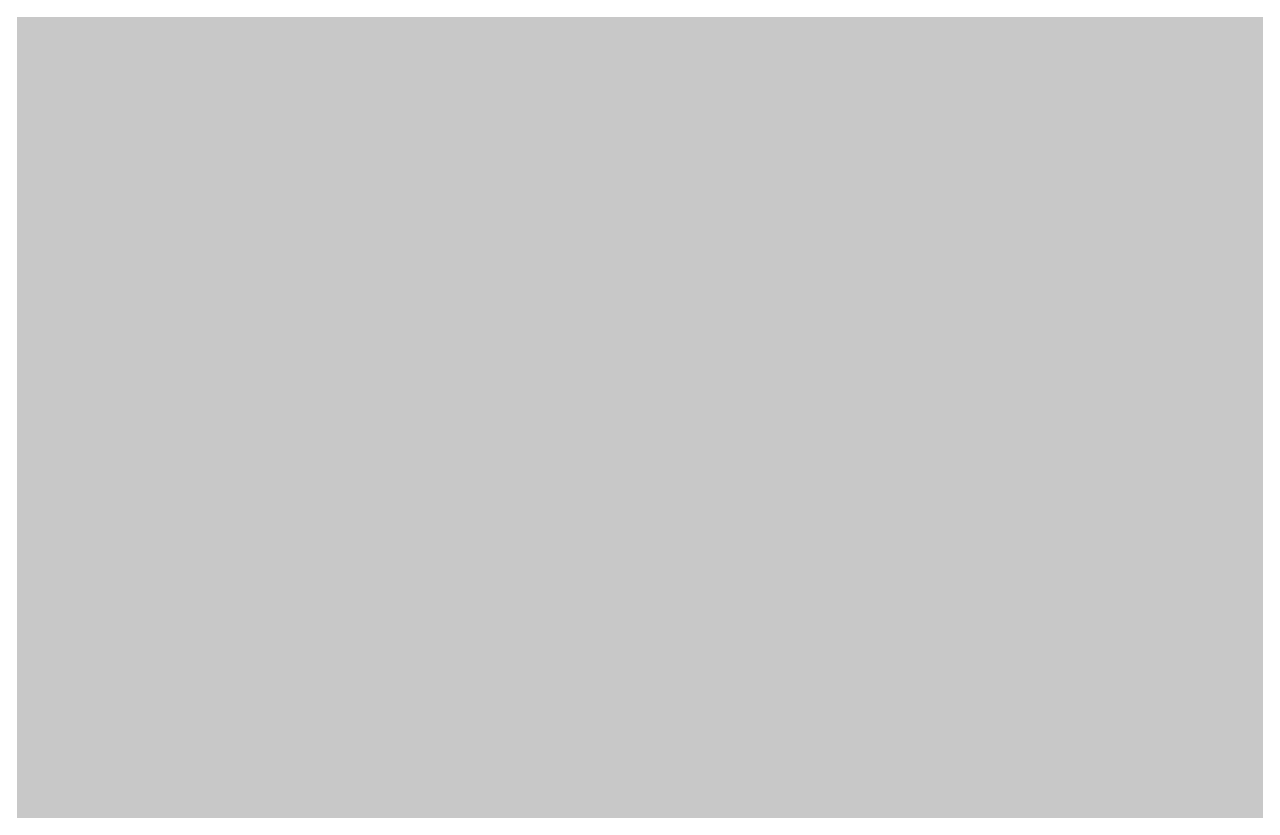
# Model space of a CAD drawing. Header units: inches. Extents: x 267136 to 306747, y 5028981 to 5062930.
# Drawn here: x 297329 to 301064, y 5049263 to 5051648 of the extents above; entities that cross this region are included whole.
import ezdxf

# ---------------------------------------------------------------- set-up
doc = ezdxf.new("R2010")
doc.units = ezdxf.units.IN
doc.header["$MEASUREMENT"] = 0

msp = doc.modelspace()

# ---------------------------------------------------------------- hatches: boundary and pattern name
for points in [[(297486.801, 5051473.363), (297454.298, 5051473.401), (297324.286, 5051473.555), (297259.279, 5051473.633), (297194.273, 5051473.712), (296999.255, 5051473.952), (296999.283, 5051497.105), (296999.399, 5051589.715), (296999.514, 5051682.326), (296999.688, 5051821.241), (297064.69, 5051821.161), (297129.693, 5051821.081), (297194.695, 5051821.001), (297259.698, 5051820.922), (297324.701, 5051820.844), (297389.703, 5051820.767), (297454.706, 5051820.69), (297487.207, 5051820.652), (297487.045, 5051681.737), (297486.936, 5051589.126), (297486.828, 5051496.516), (297486.801, 5051473.363)], [(297974.348, 5051472.812), (297909.341, 5051472.884), (297779.329, 5051473.028), (297714.323, 5051473.102), (297649.317, 5051473.175), (297584.31, 5051473.25), (297519.304, 5051473.325), (297486.801, 5051473.363), (297486.828, 5051496.516), (297486.936, 5051589.126), (297487.045, 5051681.737), (297487.207, 5051820.652), (297519.708, 5051820.614), (297649.714, 5051820.464), (297714.716, 5051820.391), (297779.719, 5051820.317), (297844.721, 5051820.245), (297909.724, 5051820.172), (297974.727, 5051820.101), (297974.676, 5051773.796), (297974.575, 5051681.186), (297974.474, 5051588.575), (297974.373, 5051495.965), (297974.348, 5051472.812)], [(298461.894, 5051472.299), (298429.391, 5051472.333), (298364.385, 5051472.399), (298299.379, 5051472.466), (298234.373, 5051472.534), (298169.366, 5051472.603), (298104.36, 5051472.672), (297974.348, 5051472.812), (297974.373, 5051495.965), (297974.474, 5051588.575), (297974.575, 5051681.186), (297974.676, 5051773.796), (297974.727, 5051820.101), (298039.729, 5051820.031), (298104.732, 5051819.961), (298169.734, 5051819.892), (298234.737, 5051819.823), (298299.74, 5051819.755), (298364.742, 5051819.688), (298429.745, 5051819.621), (298462.246, 5051819.588), (298462.105, 5051680.673), (298462.011, 5051588.062), (298461.918, 5051495.452), (298461.894, 5051472.299)], [(298949.441, 5051471.824), (298884.435, 5051471.885), (298819.428, 5051471.947), (298689.416, 5051472.073), (298559.404, 5051472.201), (298494.397, 5051472.267), (298461.894, 5051472.299), (298461.918, 5051495.452), (298462.011, 5051588.062), (298462.105, 5051680.673), (298462.246, 5051819.588), (298494.748, 5051819.556), (298559.75, 5051819.49), (298624.753, 5051819.426), (298689.755, 5051819.362), (298754.758, 5051819.299), (298819.76, 5051819.236), (298884.763, 5051819.174), (298949.766, 5051819.113), (298949.722, 5051772.808), (298949.636, 5051680.198), (298949.549, 5051587.587), (298949.462, 5051494.977), (298949.441, 5051471.824)], [(299436.988, 5051471.387), (299404.484, 5051471.415), (299274.472, 5051471.529), (299209.466, 5051471.586), (299144.459, 5051471.645), (299079.453, 5051471.704), (298949.441, 5051471.824), (298949.462, 5051494.977), (298949.549, 5051587.587), (298949.636, 5051680.198), (298949.722, 5051772.808), (298949.766, 5051819.113), (299014.768, 5051819.053), (299079.771, 5051818.993), (299144.773, 5051818.934), (299209.776, 5051818.875), (299274.779, 5051818.818), (299339.781, 5051818.761), (299404.784, 5051818.704), (299437.285, 5051818.676), (299437.246, 5051772.371), (299437.166, 5051679.761), (299437.087, 5051587.15), (299437.007, 5051494.54), (299436.988, 5051471.387)], [(299924.534, 5051470.988), (299859.528, 5051471.039), (299794.521, 5051471.091), (299729.515, 5051471.144), (299664.509, 5051471.196), (299599.503, 5051471.25), (299534.497, 5051471.305), (299469.49, 5051471.359), (299436.988, 5051471.387), (299437.007, 5051494.54), (299437.087, 5051587.15), (299437.166, 5051679.761), (299437.246, 5051772.371), (299437.285, 5051818.676), (299469.786, 5051818.648), (299534.789, 5051818.593), (299599.792, 5051818.539), (299664.794, 5051818.485), (299729.797, 5051818.432), (299794.8, 5051818.38), (299859.802, 5051818.328), (299924.805, 5051818.277), (299924.769, 5051771.972), (299924.697, 5051679.362), (299924.624, 5051586.751), (299924.552, 5051494.141), (299924.534, 5051470.988)], [(300412.081, 5051470.627), (300379.578, 5051470.65), (300314.571, 5051470.696), (300249.565, 5051470.743), (300119.553, 5051470.839), (300054.546, 5051470.888), (299924.534, 5051470.988), (299924.552, 5051494.141), (299924.624, 5051586.751), (299924.697, 5051679.362), (299924.769, 5051771.972), (299924.805, 5051818.277), (299989.807, 5051818.227), (300054.81, 5051818.177), (300119.812, 5051818.128), (300249.818, 5051818.032), (300314.82, 5051817.985), (300379.823, 5051817.939), (300412.324, 5051817.917), (300412.292, 5051771.611), (300412.227, 5051679), (300412.097, 5051493.78), (300412.081, 5051470.627)], [(300899.627, 5051470.304), (300834.621, 5051470.345), (300769.615, 5051470.387), (300704.608, 5051470.429), (300639.603, 5051470.472), (300574.596, 5051470.516), (300509.59, 5051470.56), (300444.583, 5051470.604), (300412.081, 5051470.627), (300412.097, 5051493.78), (300412.227, 5051679), (300412.292, 5051771.611), (300412.324, 5051817.917), (300444.826, 5051817.894), (300509.828, 5051817.849), (300574.831, 5051817.804), (300639.833, 5051817.761), (300704.836, 5051817.718), (300769.838, 5051817.676), (300834.841, 5051817.634), (300899.844, 5051817.593), (300899.815, 5051771.288), (300899.757, 5051678.678), (300899.699, 5051586.067), (300899.642, 5051493.457), (300899.627, 5051470.304)], [(301387.174, 5051470.02), (301354.671, 5051470.037), (301289.665, 5051470.073), (301224.658, 5051470.11), (301159.652, 5051470.147), (301029.64, 5051470.225), (300964.633, 5051470.264), (300899.627, 5051470.304), (300899.642, 5051493.457), (300899.699, 5051586.067), (300899.757, 5051678.678), (300899.815, 5051771.288), (300899.844, 5051817.593), (300964.846, 5051817.553), (301094.852, 5051817.475), (301159.854, 5051817.437), (301224.857, 5051817.399), (301289.859, 5051817.362), (301354.862, 5051817.326), (301387.363, 5051817.308), (301387.288, 5051678.393), (301387.237, 5051585.782), (301387.187, 5051493.172), (301387.174, 5051470.02)], [(297486.395, 5051126.074), (297453.89, 5051126.113), (297388.88, 5051126.189), (297323.87, 5051126.267), (297258.861, 5051126.345), (297193.851, 5051126.423), (297063.831, 5051126.583), (296998.821, 5051126.664), (296998.937, 5051219.274), (296999.052, 5051311.884), (296999.168, 5051404.495), (296999.255, 5051473.952), (297194.273, 5051473.712), (297259.279, 5051473.633), (297324.286, 5051473.555), (297454.298, 5051473.401), (297486.801, 5051473.363), (297486.72, 5051403.905), (297486.612, 5051311.295), (297486.503, 5051218.685), (297486.395, 5051126.074)], [(297973.969, 5051125.523), (297908.959, 5051125.595), (297778.939, 5051125.739), (297713.929, 5051125.813), (297648.92, 5051125.886), (297583.91, 5051125.961), (297518.9, 5051126.037), (297486.395, 5051126.074), (297486.503, 5051218.685), (297486.612, 5051311.295), (297486.72, 5051403.905), (297486.801, 5051473.363), (297519.304, 5051473.325), (297584.31, 5051473.25), (297649.317, 5051473.175), (297714.323, 5051473.102), (297779.329, 5051473.028), (297909.341, 5051472.884), (297974.348, 5051472.812), (297974.272, 5051403.354), (297974.07, 5051218.134), (297973.969, 5051125.523)], [(298461.542, 5051125.01), (298429.037, 5051125.043), (298364.028, 5051125.11), (298299.018, 5051125.177), (298234.008, 5051125.245), (298103.988, 5051125.383), (298038.979, 5051125.453), (297973.969, 5051125.523), (297974.07, 5051218.134), (297974.272, 5051403.354), (297974.348, 5051472.812), (298104.36, 5051472.672), (298169.366, 5051472.603), (298234.373, 5051472.534), (298299.379, 5051472.466), (298364.385, 5051472.399), (298429.391, 5051472.333), (298461.894, 5051472.299), (298461.824, 5051402.841), (298461.636, 5051217.621), (298461.542, 5051125.01)], [(298949.116, 5051124.535), (298884.106, 5051124.597), (298819.096, 5051124.658), (298754.087, 5051124.721), (298689.077, 5051124.784), (298559.057, 5051124.912), (298494.047, 5051124.978), (298461.542, 5051125.01), (298461.636, 5051217.621), (298461.824, 5051402.841), (298461.894, 5051472.299), (298494.397, 5051472.267), (298559.404, 5051472.201), (298689.416, 5051472.073), (298819.428, 5051471.947), (298884.435, 5051471.885), (298949.441, 5051471.824), (298949.376, 5051402.367), (298949.289, 5051309.756), (298949.203, 5051217.146), (298949.116, 5051124.535)], [(299436.69, 5051124.098), (299404.185, 5051124.126), (299274.165, 5051124.24), (299209.155, 5051124.298), (299144.146, 5051124.356), (299079.136, 5051124.415), (298949.116, 5051124.535), (298949.203, 5051217.146), (298949.289, 5051309.756), (298949.376, 5051402.367), (298949.441, 5051471.824), (299079.453, 5051471.704), (299144.459, 5051471.645), (299209.466, 5051471.586), (299339.478, 5051471.472), (299404.484, 5051471.415), (299436.988, 5051471.387), (299436.928, 5051401.93), (299436.848, 5051309.319), (299436.769, 5051216.709), (299436.69, 5051124.098)], [(299924.263, 5051123.699), (299859.253, 5051123.75), (299794.244, 5051123.802), (299729.234, 5051123.854), (299664.224, 5051123.907), (299599.214, 5051123.961), (299534.204, 5051124.016), (299469.195, 5051124.071), (299436.69, 5051124.098), (299436.769, 5051216.709), (299436.848, 5051309.319), (299436.928, 5051401.93), (299436.988, 5051471.387), (299469.49, 5051471.359), (299534.497, 5051471.305), (299599.503, 5051471.25), (299664.509, 5051471.196), (299729.515, 5051471.144), (299794.521, 5051471.091), (299859.528, 5051471.039), (299924.534, 5051470.988), (299924.48, 5051401.53), (299924.408, 5051308.92), (299924.335, 5051216.31), (299924.263, 5051123.699)], [(300411.837, 5051123.338), (300379.332, 5051123.361), (300249.312, 5051123.455), (300184.303, 5051123.502), (300054.283, 5051123.6), (299989.273, 5051123.649), (299924.263, 5051123.699), (299924.335, 5051216.31), (299924.408, 5051308.92), (299924.48, 5051401.53), (299924.534, 5051470.988), (300054.546, 5051470.888), (300119.553, 5051470.839), (300249.565, 5051470.743), (300314.571, 5051470.696), (300379.578, 5051470.65), (300412.081, 5051470.627), (300412.032, 5051401.169), (300411.902, 5051215.949), (300411.837, 5051123.338)], [(300899.411, 5051123.015), (300834.401, 5051123.056), (300704.381, 5051123.14), (300639.372, 5051123.183), (300574.361, 5051123.227), (300509.352, 5051123.271), (300444.342, 5051123.316), (300411.837, 5051123.338), (300411.902, 5051215.949), (300412.032, 5051401.169), (300412.081, 5051470.627), (300444.583, 5051470.604), (300509.59, 5051470.56), (300574.596, 5051470.516), (300639.603, 5051470.472), (300704.608, 5051470.429), (300769.615, 5051470.387), (300834.621, 5051470.345), (300899.627, 5051470.304), (300899.584, 5051400.847), (300899.526, 5051308.236), (300899.468, 5051215.626), (300899.411, 5051123.015)], [(301386.984, 5051122.73), (301354.479, 5051122.748), (301289.47, 5051122.784), (301224.46, 5051122.821), (301094.44, 5051122.897), (300964.42, 5051122.975), (300899.411, 5051123.015), (300899.468, 5051215.626), (300899.526, 5051308.236), (300899.584, 5051400.847), (300899.627, 5051470.304), (300964.633, 5051470.264), (301029.64, 5051470.225), (301159.652, 5051470.147), (301224.658, 5051470.11), (301289.665, 5051470.073), (301354.671, 5051470.037), (301387.174, 5051470.02), (301387.136, 5051400.562), (301387.085, 5051307.951), (301387.035, 5051215.341), (301386.984, 5051122.73)], [(297485.989, 5050778.786), (297453.482, 5050778.824), (297323.456, 5050778.978), (297258.442, 5050779.056), (297193.429, 5050779.135), (297128.415, 5050779.214), (297063.402, 5050779.294), (296998.388, 5050779.375), (296998.475, 5050848.833), (296998.59, 5050941.443), (296998.706, 5051034.053), (296998.821, 5051126.664), (297063.831, 5051126.583), (297193.851, 5051126.423), (297258.861, 5051126.345), (297323.87, 5051126.267), (297388.88, 5051126.189), (297453.89, 5051126.113), (297486.395, 5051126.074), (297486.179, 5050940.854), (297486.07, 5050848.244), (297485.989, 5050778.786)], [(297973.59, 5050778.235), (297908.576, 5050778.306), (297843.563, 5050778.378), (297778.55, 5050778.451), (297713.536, 5050778.524), (297648.523, 5050778.598), (297583.509, 5050778.673), (297518.496, 5050778.748), (297485.989, 5050778.786), (297486.07, 5050848.244), (297486.179, 5050940.854), (297486.395, 5051126.074), (297518.9, 5051126.037), (297583.91, 5051125.961), (297648.92, 5051125.886), (297713.929, 5051125.813), (297778.939, 5051125.739), (297973.969, 5051125.523), (297973.666, 5050847.693), (297973.59, 5050778.235)], [(298461.19, 5050777.722), (298428.684, 5050777.755), (298363.67, 5050777.822), (298298.657, 5050777.889), (298233.644, 5050777.957), (298168.63, 5050778.025), (298103.617, 5050778.094), (298038.603, 5050778.164), (297973.59, 5050778.235), (297973.666, 5050847.693), (297973.969, 5051125.523), (298038.979, 5051125.453), (298103.988, 5051125.383), (298234.008, 5051125.245), (298299.018, 5051125.177), (298364.028, 5051125.11), (298429.037, 5051125.043), (298461.542, 5051125.01), (298461.448, 5051032.4), (298461.355, 5050939.79), (298461.261, 5050847.18), (298461.19, 5050777.722)], [(298948.791, 5050777.247), (298883.778, 5050777.308), (298818.764, 5050777.37), (298753.751, 5050777.432), (298688.738, 5050777.495), (298623.724, 5050777.559), (298558.711, 5050777.624), (298493.697, 5050777.689), (298461.19, 5050777.722), (298461.261, 5050847.18), (298461.355, 5050939.79), (298461.448, 5051032.4), (298461.542, 5051125.01), (298494.047, 5051124.978), (298559.057, 5051124.912), (298689.077, 5051124.784), (298754.087, 5051124.721), (298819.096, 5051124.658), (298884.106, 5051124.597), (298949.116, 5051124.535), (298949.03, 5051031.925), (298948.856, 5050846.705), (298948.791, 5050777.247)], [(299436.392, 5050776.81), (299403.885, 5050776.838), (299338.872, 5050776.894), (299273.858, 5050776.951), (299208.845, 5050777.009), (299143.832, 5050777.068), (299078.818, 5050777.127), (299013.805, 5050777.187), (298948.791, 5050777.247), (298948.856, 5050846.705), (298949.03, 5051031.925), (298949.116, 5051124.535), (299079.136, 5051124.415), (299144.146, 5051124.356), (299209.155, 5051124.298), (299274.165, 5051124.24), (299404.185, 5051124.126), (299436.69, 5051124.098), (299436.61, 5051031.488), (299436.531, 5050938.878), (299436.451, 5050846.268), (299436.392, 5050776.81)], [(299923.993, 5050776.411), (299858.979, 5050776.462), (299793.966, 5050776.514), (299728.952, 5050776.566), (299663.939, 5050776.619), (299598.926, 5050776.673), (299533.912, 5050776.727), (299468.899, 5050776.782), (299436.392, 5050776.81), (299436.451, 5050846.268), (299436.531, 5050938.878), (299436.61, 5051031.488), (299436.69, 5051124.098), (299469.195, 5051124.071), (299534.204, 5051124.016), (299599.214, 5051123.961), (299664.224, 5051123.907), (299729.234, 5051123.854), (299794.244, 5051123.802), (299859.253, 5051123.75), (299924.263, 5051123.699), (299924.119, 5050938.479), (299924.047, 5050845.869), (299923.993, 5050776.411)], [(300411.593, 5050776.05), (300379.087, 5050776.073), (300314.073, 5050776.119), (300249.06, 5050776.166), (300184.046, 5050776.214), (300119.033, 5050776.262), (300054.02, 5050776.311), (299989.006, 5050776.361), (299923.993, 5050776.411), (299924.047, 5050845.869), (299924.191, 5051031.089), (299924.263, 5051123.699), (299989.273, 5051123.649), (300119.293, 5051123.551), (300184.303, 5051123.502), (300249.312, 5051123.455), (300379.332, 5051123.361), (300411.837, 5051123.338), (300411.642, 5050845.508), (300411.593, 5050776.05)], [(300899.194, 5050775.727), (300834.181, 5050775.768), (300769.167, 5050775.809), (300704.154, 5050775.852), (300639.141, 5050775.894), (300574.127, 5050775.938), (300509.114, 5050775.982), (300444.1, 5050776.027), (300411.593, 5050776.05), (300411.642, 5050845.508), (300411.837, 5051123.338), (300444.342, 5051123.316), (300509.352, 5051123.271), (300574.361, 5051123.227), (300639.372, 5051123.183), (300704.381, 5051123.14), (300834.401, 5051123.056), (300899.411, 5051123.015), (300899.295, 5050937.795), (300899.237, 5050845.185), (300899.194, 5050775.727)], [(301386.795, 5050775.442), (301354.288, 5050775.46), (301289.275, 5050775.496), (301224.261, 5050775.533), (301159.248, 5050775.57), (301094.234, 5050775.608), (301029.221, 5050775.647), (300964.208, 5050775.687), (300899.194, 5050775.727), (300899.237, 5050845.185), (300899.353, 5051030.405), (300899.411, 5051123.015), (300964.42, 5051122.975), (301094.44, 5051122.897), (301224.46, 5051122.821), (301289.47, 5051122.784), (301354.479, 5051122.748), (301386.984, 5051122.73), (301386.934, 5051030.12), (301386.883, 5050937.51), (301386.833, 5050844.9), (301386.795, 5050775.442)], [(297485.583, 5050431.498), (297453.075, 5050431.536), (297388.057, 5050431.612), (297323.041, 5050431.689), (297258.023, 5050431.768), (297193.006, 5050431.846), (296997.955, 5050432.086), (296998.013, 5050478.392), (296998.129, 5050571.002), (296998.359, 5050756.222), (296998.388, 5050779.375), (297063.402, 5050779.294), (297128.415, 5050779.214), (297193.429, 5050779.135), (297258.442, 5050779.056), (297323.456, 5050778.978), (297453.482, 5050778.824), (297485.989, 5050778.786), (297485.962, 5050755.633), (297485.854, 5050663.023), (297485.745, 5050570.413), (297485.637, 5050477.802), (297485.583, 5050431.498)], [(297973.211, 5050430.947), (297908.194, 5050431.018), (297778.16, 5050431.162), (297583.109, 5050431.384), (297518.092, 5050431.459), (297485.583, 5050431.498), (297485.637, 5050477.802), (297485.745, 5050570.413), (297485.854, 5050663.023), (297485.962, 5050755.633), (297485.989, 5050778.786), (297518.496, 5050778.748), (297583.509, 5050778.673), (297648.523, 5050778.598), (297713.536, 5050778.524), (297778.55, 5050778.451), (297843.563, 5050778.378), (297908.576, 5050778.306), (297973.59, 5050778.235), (297973.565, 5050755.082), (297973.464, 5050662.472), (297973.362, 5050569.862), (297973.261, 5050477.251), (297973.211, 5050430.947)], [(298460.839, 5050430.433), (298428.33, 5050430.467), (298363.313, 5050430.533), (298298.296, 5050430.6), (298233.279, 5050430.668), (298103.245, 5050430.806), (298038.228, 5050430.876), (297973.211, 5050430.947), (297973.261, 5050477.251), (297973.362, 5050569.862), (297973.464, 5050662.472), (297973.565, 5050755.082), (297973.59, 5050778.235), (298038.603, 5050778.164), (298103.617, 5050778.094), (298168.63, 5050778.025), (298233.644, 5050777.957), (298298.657, 5050777.889), (298363.67, 5050777.822), (298428.684, 5050777.755), (298461.19, 5050777.722), (298461.167, 5050754.569), (298460.885, 5050476.739), (298460.839, 5050430.433)], [(298948.467, 5050429.958), (298883.449, 5050430.02), (298818.432, 5050430.081), (298688.398, 5050430.207), (298558.364, 5050430.335), (298493.347, 5050430.401), (298460.839, 5050430.433), (298460.885, 5050476.739), (298461.167, 5050754.569), (298461.19, 5050777.722), (298493.697, 5050777.689), (298558.711, 5050777.624), (298623.724, 5050777.559), (298688.738, 5050777.495), (298753.751, 5050777.432), (298818.764, 5050777.37), (298883.778, 5050777.308), (298948.791, 5050777.247), (298948.77, 5050754.094), (298948.596, 5050568.874), (298948.51, 5050476.264), (298948.467, 5050429.958)], [(299436.094, 5050429.521), (299403.586, 5050429.549), (299273.552, 5050429.663), (299143.518, 5050429.779), (299078.5, 5050429.838), (299013.483, 5050429.898), (298948.467, 5050429.958), (298948.51, 5050476.264), (298948.596, 5050568.874), (298948.77, 5050754.094), (298948.791, 5050777.247), (299013.805, 5050777.187), (299078.818, 5050777.127), (299143.832, 5050777.068), (299208.845, 5050777.009), (299273.858, 5050776.951), (299338.872, 5050776.894), (299403.885, 5050776.838), (299436.392, 5050776.81), (299436.372, 5050753.657), (299436.293, 5050661.047), (299436.213, 5050568.437), (299436.134, 5050475.827), (299436.094, 5050429.521)], [(299923.722, 5050429.123), (299858.705, 5050429.173), (299793.688, 5050429.225), (299598.637, 5050429.384), (299468.603, 5050429.494), (299436.094, 5050429.521), (299436.134, 5050475.827), (299436.213, 5050568.437), (299436.293, 5050661.047), (299436.372, 5050753.657), (299436.392, 5050776.81), (299468.899, 5050776.782), (299533.912, 5050776.727), (299598.926, 5050776.673), (299663.939, 5050776.619), (299728.952, 5050776.566), (299793.966, 5050776.514), (299858.979, 5050776.462), (299923.993, 5050776.411), (299923.975, 5050753.258), (299923.903, 5050660.648), (299923.83, 5050568.038), (299923.758, 5050475.427), (299923.722, 5050429.123)], [(300411.35, 5050428.761), (300378.841, 5050428.784), (300313.824, 5050428.831), (300248.807, 5050428.877), (300118.773, 5050428.973), (300053.756, 5050429.022), (299988.739, 5050429.072), (299923.722, 5050429.123), (299923.758, 5050475.427), (299923.83, 5050568.038), (299923.903, 5050660.648), (299923.975, 5050753.258), (299923.993, 5050776.411), (299989.006, 5050776.361), (300054.02, 5050776.311), (300119.033, 5050776.262), (300184.046, 5050776.214), (300249.06, 5050776.166), (300314.073, 5050776.119), (300379.087, 5050776.073), (300411.593, 5050776.05), (300411.577, 5050752.897), (300411.382, 5050475.067), (300411.35, 5050428.761)], [(300898.978, 5050428.438), (300833.96, 5050428.479), (300768.943, 5050428.521), (300703.927, 5050428.563), (300638.91, 5050428.606), (300573.893, 5050428.65), (300508.875, 5050428.694), (300443.858, 5050428.739), (300411.35, 5050428.761), (300411.382, 5050475.067), (300411.577, 5050752.897), (300411.593, 5050776.05), (300444.1, 5050776.027), (300509.114, 5050775.982), (300574.127, 5050775.938), (300639.141, 5050775.894), (300704.154, 5050775.852), (300769.167, 5050775.809), (300834.181, 5050775.768), (300899.194, 5050775.727), (300899.18, 5050752.574), (300899.064, 5050567.354), (300899.006, 5050474.744), (300898.978, 5050428.438)], [(301386.605, 5050428.153), (301354.097, 5050428.171), (301289.08, 5050428.208), (301224.063, 5050428.244), (301094.029, 5050428.32), (300963.995, 5050428.398), (300898.978, 5050428.438), (300899.006, 5050474.744), (300899.122, 5050659.964), (300899.18, 5050752.574), (300899.194, 5050775.727), (300964.208, 5050775.687), (301029.221, 5050775.647), (301094.234, 5050775.608), (301159.248, 5050775.57), (301224.261, 5050775.533), (301289.275, 5050775.496), (301354.288, 5050775.46), (301386.795, 5050775.442), (301386.782, 5050752.289), (301386.732, 5050659.679), (301386.681, 5050567.069), (301386.631, 5050474.458), (301386.605, 5050428.153)], [(297485.177, 5050084.209), (297452.667, 5050084.247), (297387.646, 5050084.324), (297322.626, 5050084.401), (297257.605, 5050084.479), (297192.584, 5050084.558), (297127.564, 5050084.637), (297062.543, 5050084.718), (296997.522, 5050084.798), (296997.551, 5050107.951), (296997.667, 5050200.561), (296997.782, 5050293.171), (296997.898, 5050385.781), (296997.955, 5050432.086), (297193.006, 5050431.846), (297258.023, 5050431.768), (297323.041, 5050431.689), (297388.057, 5050431.612), (297453.075, 5050431.536), (297485.583, 5050431.498), (297485.529, 5050385.192), (297485.421, 5050292.582), (297485.312, 5050199.972), (297485.204, 5050107.362), (297485.177, 5050084.209)], [(297972.832, 5050083.658), (297907.811, 5050083.729), (297842.791, 5050083.802), (297777.77, 5050083.874), (297712.749, 5050083.947), (297647.729, 5050084.021), (297517.687, 5050084.171), (297485.177, 5050084.209), (297485.204, 5050107.362), (297485.312, 5050199.972), (297485.421, 5050292.582), (297485.529, 5050385.192), (297485.583, 5050431.498), (297518.092, 5050431.459), (297583.109, 5050431.384), (297778.16, 5050431.162), (297908.194, 5050431.018), (297973.211, 5050430.947), (297973.16, 5050384.641), (297972.857, 5050106.811), (297972.832, 5050083.658)], [(298460.487, 5050083.145), (298427.977, 5050083.178), (298297.935, 5050083.312), (298232.915, 5050083.38), (298167.894, 5050083.448), (298102.873, 5050083.518), (298037.853, 5050083.588), (297972.832, 5050083.658), (297972.857, 5050106.811), (297973.16, 5050384.641), (297973.211, 5050430.947), (298038.228, 5050430.876), (298103.245, 5050430.806), (298233.279, 5050430.668), (298298.296, 5050430.6), (298363.313, 5050430.533), (298428.33, 5050430.467), (298460.839, 5050430.433), (298460.604, 5050198.908), (298460.51, 5050106.298), (298460.487, 5050083.145)], [(298948.142, 5050082.67), (298883.121, 5050082.731), (298818.1, 5050082.793), (298753.08, 5050082.856), (298688.059, 5050082.919), (298623.039, 5050082.983), (298558.018, 5050083.047), (298492.997, 5050083.112), (298460.487, 5050083.145), (298460.51, 5050106.298), (298460.839, 5050430.433), (298493.347, 5050430.401), (298558.364, 5050430.335), (298688.398, 5050430.207), (298818.432, 5050430.081), (298883.449, 5050430.02), (298948.467, 5050429.958), (298948.423, 5050383.653), (298948.337, 5050291.043), (298948.163, 5050105.823), (298948.142, 5050082.67)], [(299435.797, 5050082.233), (299403.286, 5050082.261), (299338.266, 5050082.318), (299208.224, 5050082.432), (299143.204, 5050082.491), (299078.183, 5050082.55), (299013.162, 5050082.61), (298948.142, 5050082.67), (298948.163, 5050105.823), (298948.337, 5050291.043), (298948.423, 5050383.653), (298948.467, 5050429.958), (299013.483, 5050429.898), (299078.5, 5050429.838), (299143.518, 5050429.779), (299273.552, 5050429.663), (299403.586, 5050429.549), (299436.094, 5050429.521), (299436.055, 5050383.216), (299435.975, 5050290.606), (299435.896, 5050197.996), (299435.816, 5050105.386), (299435.797, 5050082.233)], [(299923.451, 5050081.834), (299858.431, 5050081.885), (299728.389, 5050081.989), (299663.369, 5050082.042), (299598.348, 5050082.096), (299533.328, 5050082.15), (299468.307, 5050082.205), (299435.797, 5050082.233), (299435.816, 5050105.386), (299435.896, 5050197.996), (299435.975, 5050290.606), (299436.055, 5050383.216), (299436.094, 5050429.521), (299468.603, 5050429.494), (299598.637, 5050429.384), (299793.688, 5050429.225), (299858.705, 5050429.173), (299923.722, 5050429.123), (299923.686, 5050382.817), (299923.542, 5050197.597), (299923.469, 5050104.987), (299923.451, 5050081.834)], [(300411.106, 5050081.473), (300378.596, 5050081.496), (300313.575, 5050081.542), (300248.555, 5050081.589), (300118.513, 5050081.685), (300053.493, 5050081.734), (299923.451, 5050081.834), (299923.469, 5050104.987), (299923.542, 5050197.597), (299923.686, 5050382.817), (299923.722, 5050429.123), (299988.739, 5050429.072), (300053.756, 5050429.022), (300118.773, 5050428.973), (300248.807, 5050428.877), (300313.824, 5050428.831), (300378.841, 5050428.784), (300411.35, 5050428.761), (300411.317, 5050382.456), (300411.187, 5050197.236), (300411.123, 5050104.626), (300411.106, 5050081.473)], [(300898.761, 5050081.15), (300833.741, 5050081.191), (300703.699, 5050081.275), (300638.679, 5050081.318), (300573.658, 5050081.361), (300508.637, 5050081.406), (300443.617, 5050081.45), (300411.106, 5050081.473), (300411.123, 5050104.626), (300411.187, 5050197.236), (300411.317, 5050382.456), (300411.35, 5050428.761), (300443.858, 5050428.739), (300508.875, 5050428.694), (300573.893, 5050428.65), (300638.91, 5050428.606), (300703.927, 5050428.563), (300768.943, 5050428.521), (300833.96, 5050428.479), (300898.978, 5050428.438), (300898.949, 5050382.133), (300898.833, 5050196.913), (300898.775, 5050104.303), (300898.761, 5050081.15)], [(301386.416, 5050080.865), (301353.906, 5050080.883), (301288.885, 5050080.919), (301223.864, 5050080.956), (301158.844, 5050080.993), (301028.802, 5050081.071), (300963.782, 5050081.11), (300898.761, 5050081.15), (300898.775, 5050104.303), (300898.891, 5050289.523), (300898.949, 5050382.133), (300898.978, 5050428.438), (300963.995, 5050428.398), (301094.029, 5050428.32), (301224.063, 5050428.244), (301289.08, 5050428.208), (301354.097, 5050428.171), (301386.605, 5050428.153), (301386.53, 5050289.238), (301386.479, 5050196.628), (301386.429, 5050104.018), (301386.416, 5050080.865)], [(297484.771, 5049736.921), (297452.259, 5049736.959), (297322.211, 5049737.113), (297257.186, 5049737.191), (297127.138, 5049737.349), (297062.114, 5049737.429), (296997.089, 5049737.51), (296997.205, 5049830.12), (296997.32, 5049922.73), (296997.436, 5050015.341), (296997.522, 5050084.798), (297062.543, 5050084.718), (297127.564, 5050084.637), (297192.584, 5050084.558), (297257.605, 5050084.479), (297322.626, 5050084.401), (297387.646, 5050084.324), (297452.667, 5050084.247), (297485.177, 5050084.209), (297485.096, 5050014.752), (297484.988, 5049922.141), (297484.88, 5049829.531), (297484.771, 5049736.921)], [(297972.453, 5049736.37), (297907.429, 5049736.441), (297842.405, 5049736.513), (297777.38, 5049736.586), (297712.356, 5049736.659), (297647.332, 5049736.733), (297582.308, 5049736.808), (297517.283, 5049736.883), (297484.771, 5049736.921), (297484.88, 5049829.531), (297484.988, 5049922.141), (297485.096, 5050014.752), (297485.177, 5050084.209), (297517.687, 5050084.171), (297647.729, 5050084.021), (297712.749, 5050083.947), (297777.77, 5050083.874), (297842.791, 5050083.802), (297907.811, 5050083.729), (297972.832, 5050083.658), (297972.756, 5050014.201), (297972.655, 5049921.59), (297972.453, 5049736.37)], [(298460.135, 5049735.857), (298427.623, 5049735.89), (298362.599, 5049735.957), (298297.574, 5049736.024), (298167.526, 5049736.16), (298102.502, 5049736.23), (298037.477, 5049736.3), (297972.453, 5049736.37), (297972.655, 5049921.59), (297972.756, 5050014.201), (297972.832, 5050083.658), (298037.853, 5050083.588), (298102.873, 5050083.518), (298167.894, 5050083.448), (298232.915, 5050083.38), (298297.935, 5050083.312), (298427.977, 5050083.178), (298460.487, 5050083.145), (298460.417, 5050013.687), (298460.135, 5049735.857)], [(298947.817, 5049735.382), (298882.793, 5049735.443), (298817.769, 5049735.505), (298752.744, 5049735.568), (298687.72, 5049735.631), (298622.696, 5049735.695), (298557.671, 5049735.759), (298492.647, 5049735.824), (298460.135, 5049735.857), (298460.417, 5050013.687), (298460.487, 5050083.145), (298492.997, 5050083.112), (298558.018, 5050083.047), (298623.039, 5050082.983), (298688.059, 5050082.919), (298753.08, 5050082.856), (298818.1, 5050082.793), (298883.121, 5050082.731), (298948.142, 5050082.67), (298948.077, 5050013.213), (298947.99, 5049920.603), (298947.904, 5049827.992), (298947.817, 5049735.382)], [(299435.499, 5049734.945), (299402.987, 5049734.973), (299337.962, 5049735.03), (299207.914, 5049735.144), (299142.89, 5049735.203), (299077.865, 5049735.262), (298947.817, 5049735.382), (298947.904, 5049827.992), (298947.99, 5049920.603), (298948.077, 5050013.213), (298948.142, 5050082.67), (299013.162, 5050082.61), (299078.183, 5050082.55), (299143.204, 5050082.491), (299208.224, 5050082.432), (299338.266, 5050082.318), (299403.286, 5050082.261), (299435.797, 5050082.233), (299435.737, 5050012.776), (299435.658, 5049920.166), (299435.578, 5049827.555), (299435.499, 5049734.945)], [(299923.181, 5049734.546), (299858.156, 5049734.597), (299728.108, 5049734.701), (299663.084, 5049734.754), (299598.06, 5049734.808), (299533.035, 5049734.862), (299468.011, 5049734.917), (299435.499, 5049734.945), (299435.578, 5049827.555), (299435.658, 5049920.166), (299435.737, 5050012.776), (299435.797, 5050082.233), (299468.307, 5050082.205), (299533.328, 5050082.15), (299598.348, 5050082.096), (299663.369, 5050082.042), (299728.389, 5050081.989), (299858.431, 5050081.885), (299923.451, 5050081.834), (299923.397, 5050012.377), (299923.325, 5049919.766), (299923.181, 5049734.546)], [(300410.863, 5049734.185), (300378.351, 5049734.208), (300313.326, 5049734.254), (300248.302, 5049734.301), (300183.278, 5049734.349), (300118.253, 5049734.397), (300053.229, 5049734.446), (299923.181, 5049734.546), (299923.325, 5049919.766), (299923.397, 5050012.377), (299923.451, 5050081.834), (300053.493, 5050081.734), (300118.513, 5050081.685), (300248.555, 5050081.589), (300313.575, 5050081.542), (300378.596, 5050081.496), (300411.106, 5050081.473), (300411.058, 5050012.016), (300410.993, 5049919.406), (300410.928, 5049826.795), (300410.863, 5049734.185)], [(300898.544, 5049733.862), (300833.521, 5049733.903), (300768.496, 5049733.945), (300703.472, 5049733.987), (300638.448, 5049734.03), (300573.423, 5049734.073), (300508.399, 5049734.117), (300443.375, 5049734.162), (300410.863, 5049734.185), (300410.928, 5049826.795), (300410.993, 5049919.406), (300411.058, 5050012.016), (300411.106, 5050081.473), (300443.617, 5050081.45), (300508.637, 5050081.406), (300573.658, 5050081.361), (300638.679, 5050081.318), (300703.699, 5050081.275), (300833.741, 5050081.191), (300898.761, 5050081.15), (300898.718, 5050011.693), (300898.66, 5049919.083), (300898.603, 5049826.472), (300898.544, 5049733.862)], [(301386.227, 5049733.577), (301353.714, 5049733.595), (301288.69, 5049733.631), (301158.642, 5049733.705), (301093.617, 5049733.744), (301028.593, 5049733.782), (300963.569, 5049733.822), (300898.544, 5049733.862), (300898.603, 5049826.472), (300898.66, 5049919.083), (300898.718, 5050011.693), (300898.761, 5050081.15), (300963.782, 5050081.11), (301028.802, 5050081.071), (301158.844, 5050080.993), (301223.864, 5050080.956), (301288.885, 5050080.919), (301353.906, 5050080.883), (301386.416, 5050080.865), (301386.378, 5050011.407), (301386.328, 5049918.797), (301386.277, 5049826.187), (301386.227, 5049733.577)], [(297484.365, 5049389.633), (297451.851, 5049389.671), (297386.824, 5049389.748), (297321.796, 5049389.825), (297256.768, 5049389.904), (297191.74, 5049389.982), (296996.656, 5049390.222), (296996.743, 5049459.68), (296996.858, 5049552.29), (296996.974, 5049644.9), (296997.089, 5049737.51), (297062.114, 5049737.429), (297127.138, 5049737.349), (297257.186, 5049737.191), (297322.211, 5049737.113), (297452.259, 5049736.959), (297484.771, 5049736.921), (297484.447, 5049459.091), (297484.365, 5049389.633)], [(297972.074, 5049389.082), (297907.047, 5049389.154), (297776.991, 5049389.298), (297581.907, 5049389.52), (297516.879, 5049389.595), (297484.365, 5049389.633), (297484.447, 5049459.091), (297484.771, 5049736.921), (297517.283, 5049736.883), (297582.308, 5049736.808), (297647.332, 5049736.733), (297712.356, 5049736.659), (297777.38, 5049736.586), (297842.405, 5049736.513), (297907.429, 5049736.441), (297972.453, 5049736.37), (297972.15, 5049458.54), (297972.074, 5049389.082)], [(298459.783, 5049388.569), (298427.269, 5049388.602), (298362.241, 5049388.669), (298297.214, 5049388.736), (298232.186, 5049388.804), (298102.13, 5049388.942), (297972.074, 5049389.082), (297972.15, 5049458.54), (297972.453, 5049736.37), (298037.477, 5049736.3), (298102.502, 5049736.23), (298167.526, 5049736.16), (298297.574, 5049736.024), (298362.599, 5049735.957), (298427.623, 5049735.89), (298460.135, 5049735.857), (298460.041, 5049643.247), (298459.948, 5049550.637), (298459.854, 5049458.027), (298459.783, 5049388.569)], [(298947.492, 5049388.094), (298882.464, 5049388.156), (298817.437, 5049388.217), (298687.381, 5049388.343), (298557.325, 5049388.471), (298492.297, 5049388.536), (298459.783, 5049388.569), (298459.854, 5049458.027), (298459.948, 5049550.637), (298460.041, 5049643.247), (298460.135, 5049735.857), (298492.647, 5049735.824), (298557.671, 5049735.759), (298622.696, 5049735.695), (298687.72, 5049735.631), (298752.744, 5049735.568), (298817.769, 5049735.505), (298882.793, 5049735.443), (298947.817, 5049735.382), (298947.73, 5049642.772), (298947.644, 5049550.162), (298947.557, 5049457.552), (298947.492, 5049388.094)], [(299435.201, 5049387.657), (299402.687, 5049387.685), (299337.659, 5049387.742), (299272.632, 5049387.799), (299207.604, 5049387.856), (299077.548, 5049387.974), (298947.492, 5049388.094), (298947.557, 5049457.552), (298947.644, 5049550.162), (298947.73, 5049642.772), (298947.817, 5049735.382), (299077.865, 5049735.262), (299142.89, 5049735.203), (299207.914, 5049735.144), (299337.962, 5049735.03), (299402.987, 5049734.973), (299435.499, 5049734.945), (299435.419, 5049642.335), (299435.261, 5049457.115), (299435.201, 5049387.657)], [(299922.91, 5049387.258), (299857.882, 5049387.309), (299792.854, 5049387.361), (299727.827, 5049387.413), (299662.799, 5049387.466), (299532.743, 5049387.574), (299467.715, 5049387.63), (299435.201, 5049387.657), (299435.261, 5049457.115), (299435.419, 5049642.335), (299435.499, 5049734.945), (299468.011, 5049734.917), (299533.035, 5049734.862), (299598.06, 5049734.808), (299663.084, 5049734.754), (299728.108, 5049734.701), (299858.156, 5049734.597), (299923.181, 5049734.546), (299923.109, 5049641.936), (299923.036, 5049549.326), (299922.964, 5049456.716), (299922.91, 5049387.258)], [(300410.619, 5049386.897), (300378.105, 5049386.92), (300313.077, 5049386.967), (300248.049, 5049387.013), (300183.021, 5049387.061), (300117.994, 5049387.109), (300052.966, 5049387.158), (299922.91, 5049387.258), (299922.964, 5049456.716), (299923.036, 5049549.326), (299923.109, 5049641.936), (299923.181, 5049734.546), (300053.229, 5049734.446), (300118.253, 5049734.397), (300183.278, 5049734.349), (300248.302, 5049734.301), (300313.326, 5049734.254), (300378.351, 5049734.208), (300410.863, 5049734.185), (300410.668, 5049456.355), (300410.619, 5049386.897)], [(300898.328, 5049386.574), (300833.3, 5049386.615), (300768.272, 5049386.657), (300703.245, 5049386.699), (300573.189, 5049386.785), (300443.133, 5049386.875), (300410.619, 5049386.897), (300410.668, 5049456.355), (300410.863, 5049734.185), (300443.375, 5049734.162), (300508.399, 5049734.117), (300573.423, 5049734.073), (300638.448, 5049734.03), (300703.472, 5049733.987), (300768.496, 5049733.945), (300833.521, 5049733.903), (300898.544, 5049733.862), (300898.487, 5049641.252), (300898.429, 5049548.642), (300898.372, 5049456.032), (300898.328, 5049386.574)], [(301386.037, 5049386.289), (301353.523, 5049386.307), (301288.495, 5049386.343), (301158.439, 5049386.417), (301093.412, 5049386.456), (300963.356, 5049386.534), (300898.328, 5049386.574), (300898.372, 5049456.032), (300898.429, 5049548.642), (300898.487, 5049641.252), (300898.544, 5049733.862), (300963.569, 5049733.822), (301028.593, 5049733.782), (301093.617, 5049733.744), (301158.642, 5049733.705), (301288.69, 5049733.631), (301353.714, 5049733.595), (301386.227, 5049733.577), (301386.125, 5049548.357), (301386.075, 5049455.747), (301386.037, 5049386.289)], [(297483.959, 5049042.346), (297451.444, 5049042.384), (297386.412, 5049042.46), (297321.381, 5049042.538), (297256.349, 5049042.616), (297191.318, 5049042.695), (297126.286, 5049042.774), (297061.255, 5049042.854), (296996.223, 5049042.935), (296996.397, 5049181.85), (296996.512, 5049274.46), (296996.628, 5049367.07), (296996.656, 5049390.222), (297191.74, 5049389.982), (297256.768, 5049389.904), (297321.796, 5049389.825), (297386.824, 5049389.748), (297451.851, 5049389.671), (297484.365, 5049389.633), (297484.338, 5049366.481), (297484.014, 5049088.651), (297483.959, 5049042.346)], [(297971.695, 5049041.795), (297906.664, 5049041.866), (297841.633, 5049041.938), (297776.601, 5049042.01), (297711.57, 5049042.084), (297646.538, 5049042.158), (297581.507, 5049042.232), (297516.475, 5049042.308), (297483.959, 5049042.346), (297484.014, 5049088.651), (297484.338, 5049366.481), (297484.365, 5049389.633), (297516.879, 5049389.595), (297581.907, 5049389.52), (297776.991, 5049389.298), (297907.047, 5049389.154), (297972.074, 5049389.082), (297972.049, 5049365.93), (297971.746, 5049088.1), (297971.695, 5049041.795)], [(298459.432, 5049041.282), (298426.916, 5049041.315), (298361.884, 5049041.381), (298296.853, 5049041.448), (298231.821, 5049041.516), (298101.759, 5049041.654), (298036.727, 5049041.724), (297971.695, 5049041.795), (297971.746, 5049088.1), (297972.049, 5049365.93), (297972.074, 5049389.082), (298102.13, 5049388.942), (298232.186, 5049388.804), (298297.214, 5049388.736), (298362.241, 5049388.669), (298427.269, 5049388.602), (298459.783, 5049388.569), (298459.76, 5049365.417), (298459.572, 5049180.197), (298459.479, 5049087.587), (298459.432, 5049041.282)], [(298947.167, 5049040.807), (298882.136, 5049040.868), (298817.104, 5049040.93), (298752.073, 5049040.992), (298687.042, 5049041.055), (298622.01, 5049041.119), (298556.979, 5049041.184), (298491.947, 5049041.249), (298459.432, 5049041.282), (298459.479, 5049087.587), (298459.572, 5049180.197), (298459.76, 5049365.417), (298459.783, 5049388.569), (298492.297, 5049388.536), (298557.325, 5049388.471), (298687.381, 5049388.343), (298817.437, 5049388.217), (298882.464, 5049388.156), (298947.492, 5049388.094), (298947.471, 5049364.942), (298947.297, 5049179.722), (298947.211, 5049087.112), (298947.167, 5049040.807)], [(299434.904, 5049040.37), (299402.388, 5049040.398), (299337.356, 5049040.454), (299272.325, 5049040.511), (299207.293, 5049040.569), (299142.262, 5049040.627), (299077.23, 5049040.686), (299012.199, 5049040.746), (298947.167, 5049040.807), (298947.211, 5049087.112), (298947.297, 5049179.722), (298947.471, 5049364.942), (298947.492, 5049388.094), (299077.548, 5049387.974), (299207.604, 5049387.856), (299272.632, 5049387.799), (299337.659, 5049387.742), (299402.687, 5049387.685), (299435.201, 5049387.657), (299435.181, 5049364.505), (299435.023, 5049179.285), (299434.943, 5049086.675), (299434.904, 5049040.37)], [(299922.64, 5049039.971), (299857.608, 5049040.022), (299792.577, 5049040.073), (299727.545, 5049040.126), (299662.514, 5049040.179), (299597.482, 5049040.232), (299532.451, 5049040.287), (299467.419, 5049040.342), (299434.904, 5049040.37), (299434.943, 5049086.675), (299435.023, 5049179.285), (299435.181, 5049364.505), (299435.201, 5049387.657), (299467.715, 5049387.63), (299532.743, 5049387.574), (299662.799, 5049387.466), (299727.827, 5049387.413), (299792.854, 5049387.361), (299857.882, 5049387.309), (299922.91, 5049387.258), (299922.892, 5049364.106), (299922.748, 5049178.886), (299922.676, 5049086.276), (299922.64, 5049039.971)], [(300410.375, 5049039.61), (300377.86, 5049039.633), (300312.829, 5049039.679), (300247.797, 5049039.726), (300182.766, 5049039.773), (300117.734, 5049039.822), (300052.703, 5049039.871), (299987.671, 5049039.92), (299922.64, 5049039.971), (299922.676, 5049086.276), (299922.82, 5049271.496), (299922.892, 5049364.106), (299922.91, 5049387.258), (300052.966, 5049387.158), (300117.994, 5049387.109), (300183.021, 5049387.061), (300248.049, 5049387.013), (300313.077, 5049386.967), (300378.105, 5049386.92), (300410.619, 5049386.897), (300410.603, 5049363.745), (300410.408, 5049085.915), (300410.375, 5049039.61)], [(300898.112, 5049039.287), (300833.08, 5049039.328), (300768.049, 5049039.369), (300703.017, 5049039.411), (300637.986, 5049039.454), (300572.954, 5049039.498), (300507.923, 5049039.542), (300442.892, 5049039.587), (300410.375, 5049039.61), (300410.408, 5049085.915), (300410.603, 5049363.745), (300410.619, 5049386.897), (300443.133, 5049386.875), (300573.189, 5049386.785), (300703.245, 5049386.699), (300768.272, 5049386.657), (300833.3, 5049386.615), (300898.328, 5049386.574), (300898.314, 5049363.422), (300898.198, 5049178.202), (300898.141, 5049085.592), (300898.112, 5049039.287)], [(301385.848, 5049039.002), (301353.332, 5049039.019), (301288.3, 5049039.056), (301223.269, 5049039.092), (301158.238, 5049039.13), (301093.206, 5049039.168), (301028.175, 5049039.207), (300963.143, 5049039.246), (300898.112, 5049039.287), (300898.141, 5049085.592), (300898.198, 5049178.202), (300898.314, 5049363.422), (300898.328, 5049386.574), (300963.356, 5049386.534), (301093.412, 5049386.456), (301158.439, 5049386.417), (301288.495, 5049386.343), (301353.523, 5049386.307), (301386.037, 5049386.289), (301386.024, 5049363.137), (301385.974, 5049270.527), (301385.923, 5049177.917), (301385.848, 5049039.002)]]:
    msp.add_hatch(color=256).paths.add_polyline_path(points, flags=0)

doc.saveas('drawing.dxf')
